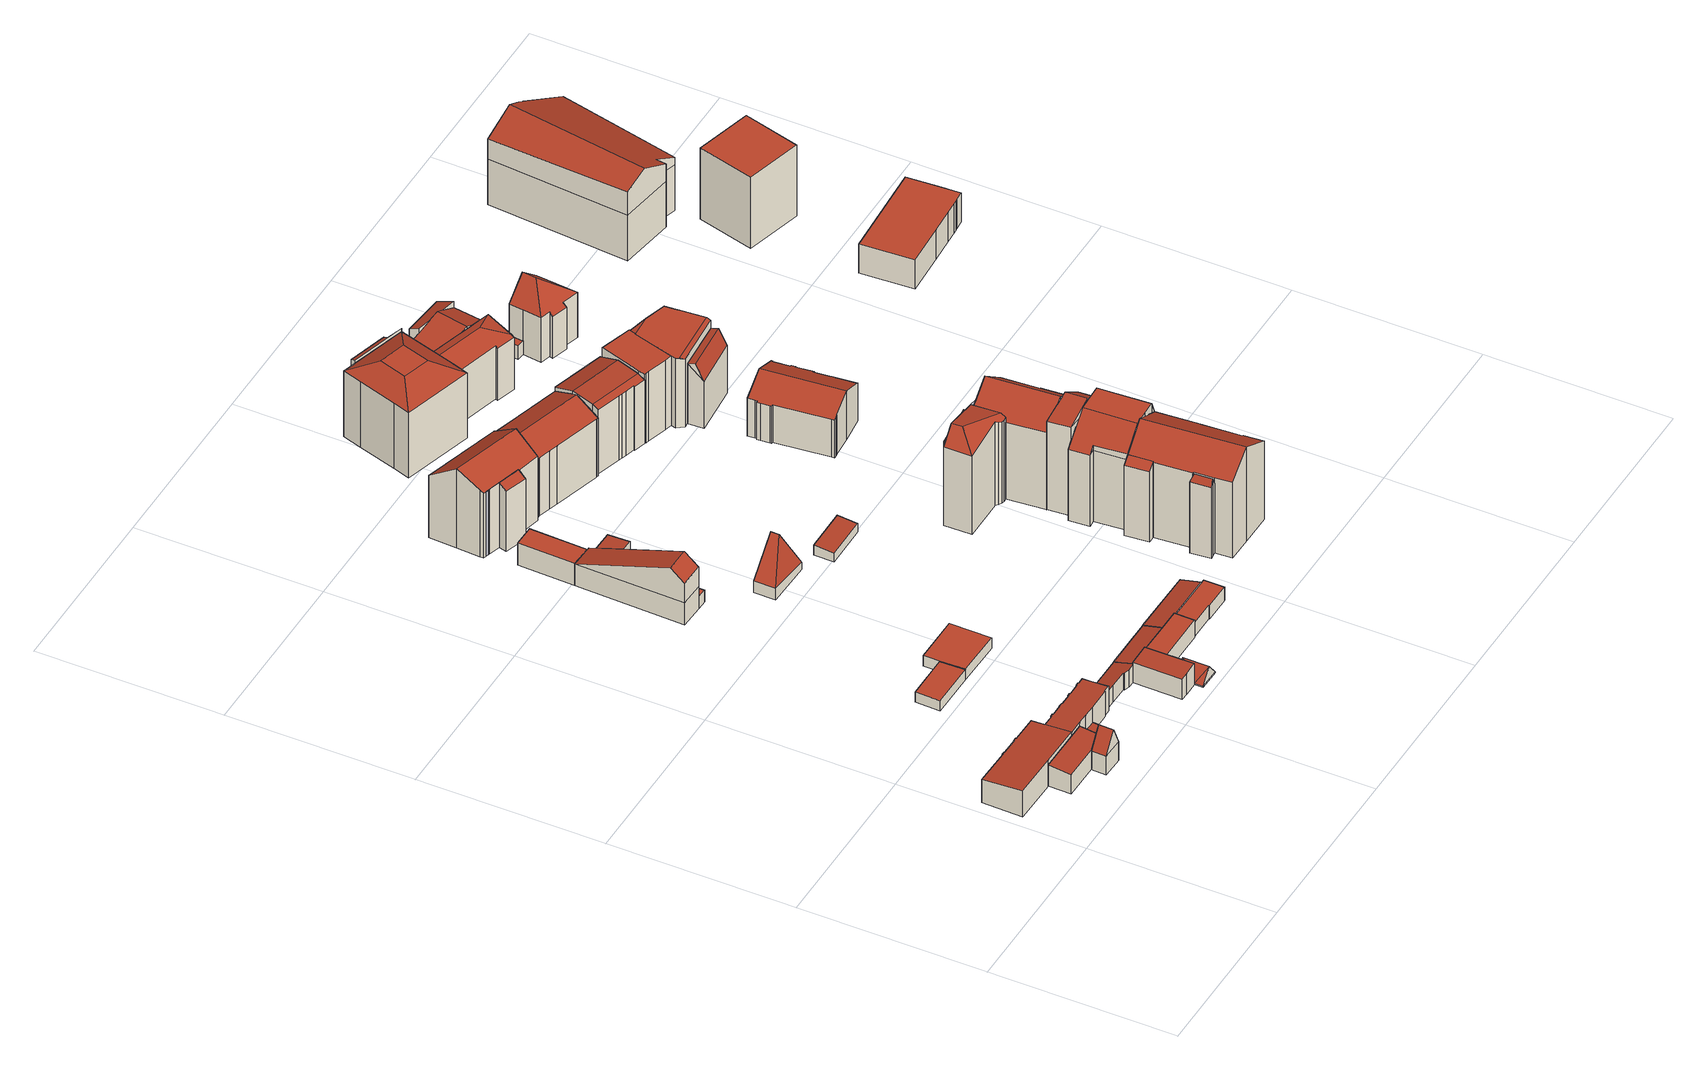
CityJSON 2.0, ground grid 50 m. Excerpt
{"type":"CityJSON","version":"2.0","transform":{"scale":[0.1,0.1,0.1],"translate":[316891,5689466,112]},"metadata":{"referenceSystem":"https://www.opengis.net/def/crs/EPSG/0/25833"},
"CityObjects":{
"building1":{"type":"Building","attributes":{"Gemeindeschluessel":14713000,"Geometrietyp2DReferenz":"3000","function":"31001_9998","roofType":"9999"},"children":["building1-1","building1-2"]},
"building1-1":{"type":"BuildingPart","attributes":{"Dachtyp_tdc":"tdcPolyFlatRoof","Dachneigung":6.56,"QualitaetDacherkennung":70,"Geometrietyp2DReferenz":"3000","roofType":"2100","measuredHeight":6.51},"parents":["building1"],"geometry":[{"type":"MultiSurface","lod":"2","boundaries":[[[0,1,2,3]],[[1,4,5,2]],[[4,6,7,5]],[[6,8,9,10,7]],[[11,0,3,12,13]],[[11,8,6,4,1,0]],[[3,2,5,7,10,12]],[[13,9,8,11]],[[13,12,10,9]]],"semantics":{"surfaces":[{"type":"WallSurface"},{"type":"RoofSurface"},{"type":"GroundSurface"},{"type":"ClosureSurface"}],"values":[0,0,0,0,0,1,2,0,3]}}]},
"building1-2":{"type":"BuildingPart","attributes":{"Dachtyp_tdc":"tdcGableRoof","Dachneigung":55.85,"QualitaetDacherkennung":10,"Geometrietyp2DReferenz":"3000","roofType":"3100","measuredHeight":11.06},"parents":["building1"],"geometry":[{"type":"MultiSurface","lod":"2","boundaries":[[[14,13,12,15]],[[9,16,17,10]],[[16,14,15,17]],[[9,13,18]],[[14,16,19]],[[13,14,19,18]],[[16,9,18,19]],[[15,12,10,17]],[[9,10,12,13]]],"semantics":{"surfaces":[{"type":"WallSurface"},{"type":"RoofSurface"},{"type":"GroundSurface"},{"type":"ClosureSurface"}],"values":[0,0,0,0,0,1,1,2,3]}}]},
"building2":{"type":"Building","attributes":{"Gemeindeschluessel":14713000,"Geometrietyp2DReferenz":"3000","function":"31001_9998","roofType":"9999"},"children":["building2-1","building2-2"]},
"building2-1":{"type":"BuildingPart","attributes":{"Dachtyp_tdc":"tdcPolyFlatRoof","Dachneigung":3.62,"QualitaetDacherkennung":85,"Geometrietyp2DReferenz":"3000","roofType":"2100","measuredHeight":7.63},"parents":["building2"],"geometry":[{"type":"MultiSurface","lod":"2","boundaries":[[[20,21,22,23]],[[21,24,25,22]],[[24,26,27,25]],[[26,28,29,27]],[[28,30,31,29]],[[30,32,33,31]],[[32,34,35,33]],[[34,36,37,35]],[[36,38,39,37]],[[38,40,41,39]],[[40,42,43,41]],[[42,44,45,43]],[[44,46,47,45]],[[46,48,49,47]],[[48,50,51,49]],[[50,52,53,51]],[[52,54,55,53]],[[54,56,57,55]],[[56,58,59,57]],[[58,60,61,59]],[[60,62,63,61]],[[62,64,65,63]],[[64,66,67,65]],[[66,68,69,67]],[[68,70,71,69]],[[70,68,66,64,62,60,58,56,54,52,50,48,46,44,42,40,38,36,34,32,30,28,26,24,21,20]],[[23,22,25,27,29,31,33,35,37,39,41,43,45,47,49,51,53,55,57,59,61,63,65,67,69,71]],[[20,23,71,70]]],"semantics":{"surfaces":[{"type":"WallSurface"},{"type":"RoofSurface"},{"type":"GroundSurface"},{"type":"ClosureSurface"}],"values":[0,0,0,0,0,0,0,0,0,0,0,0,0,0,0,0,0,0,0,0,0,0,0,0,0,1,2,3]}}]},
"building2-2":{"type":"BuildingPart","attributes":{"Dachtyp_tdc":"tdcPolyFlatRoof","Dachneigung":4.04,"QualitaetDacherkennung":61,"Geometrietyp2DReferenz":"3000","roofType":"2100","measuredHeight":7.86},"parents":["building2"],"geometry":[{"type":"MultiSurface","lod":"2","boundaries":[[[72,73,74,71,70]],[[73,75,76,74]],[[75,77,78,76]],[[77,79,80,78]],[[79,81,82,80]],[[81,83,84,82]],[[83,85,86,84]],[[85,87,88,86]],[[87,89,90,88]],[[89,91,92,90]],[[91,93,94,92]],[[93,95,96,94]],[[95,97,20,23,96]],[[95,93,91,89,87,85,83,81,79,77,75,73,72,97]],[[23,71,74,76,78,80,82,84,86,88,90,92,94,96]],[[70,20,97,72]],[[70,71,23,20]]],"semantics":{"surfaces":[{"type":"WallSurface"},{"type":"RoofSurface"},{"type":"GroundSurface"},{"type":"ClosureSurface"}],"values":[0,0,0,0,0,0,0,0,0,0,0,0,0,1,2,0,3]}}]},
"building3":{"type":"Building","attributes":{"Dachtyp_tdc":"tdcPolyFlatRoof","Gemeindeschluessel":14713000,"Dachneigung":4.4,"QualitaetDacherkennung":78,"Geometrietyp2DReferenz":"3000","function":"31001_9998","roofType":"2100","measuredHeight":2.5},"geometry":[{"type":"MultiSurface","lod":"2","boundaries":[[[98,99,100,101]],[[99,102,103,100]],[[102,104,105,103]],[[104,106,107,105]],[[106,98,101,107]],[[106,104,102,99,98]],[[101,100,103,105,107]]],"semantics":{"surfaces":[{"type":"WallSurface"},{"type":"RoofSurface"},{"type":"GroundSurface"}],"values":[0,0,0,0,0,1,2]}}]},
"building4":{"type":"Building","attributes":{"Gemeindeschluessel":14713000,"Geometrietyp2DReferenz":"3000","BezugspunktDach":"2000","function":"31001_9998"},"children":["building4-1","building4-2"]},
"building4-1":{"type":"BuildingPart","attributes":{"Dachtyp_tdc":"tdcPolyFlatRoof","Dachneigung":0,"QualitaetDacherkennung":0,"Geometrietyp2DReferenz":"3000","measuredHeight":3.17},"parents":["building4"],"geometry":[{"type":"MultiSurface","lod":"2","boundaries":[[[108,109,110,111,112]],[[112,111,113,114]],[[111,110,115,116,113]],[[117,115,110,109]],[[109,108,118,119,117]],[[108,112,114,118]],[[114,113,116,119,118]],[[117,119,116,115]]],"semantics":{"surfaces":[{"type":"RoofSurface"},{"type":"WallSurface"},{"type":"GroundSurface"},{"type":"ClosureSurface"}],"values":[0,1,1,1,1,1,2,3]}}]},
"building4-2":{"type":"BuildingPart","attributes":{"Dachtyp_tdc":"tdcPolyFlatRoof","Dachneigung":0,"QualitaetDacherkennung":0,"Geometrietyp2DReferenz":"3000","measuredHeight":3},"parents":["building4"],"geometry":[{"type":"MultiSurface","lod":"2","boundaries":[[[117,120,121,115]],[[115,121,122,116]],[[121,120,123,122]],[[120,117,119,123]],[[116,122,123,119]],[[116,119,117,115]]],"semantics":{"surfaces":[{"type":"RoofSurface"},{"type":"WallSurface"},{"type":"GroundSurface"},{"type":"ClosureSurface"}],"values":[0,1,1,1,2,3]}}]},
"building5":{"type":"Building","attributes":{"Dachtyp_tdc":"tdcPolyFlatRoof","Gemeindeschluessel":14713000,"Dachneigung":17.14,"QualitaetDacherkennung":90,"Geometrietyp2DReferenz":"3000","function":"31001_9998","roofType":"2100","measuredHeight":5.33},"geometry":[{"type":"MultiSurface","lod":"2","boundaries":[[[124,125,126,127]],[[125,128,129,126]],[[128,130,131,129]],[[130,132,133,131]],[[132,134,135,133]],[[134,136,137,135]],[[136,138,139,137]],[[138,140,141,139]],[[140,142,143,141]],[[142,124,127,143]],[[142,140,138,136,134,132,130,128,125,124]],[[127,126,129,131,133,135,137,139,141,143]]],"semantics":{"surfaces":[{"type":"WallSurface"},{"type":"RoofSurface"},{"type":"GroundSurface"}],"values":[0,0,0,0,0,0,0,0,0,0,1,2]}}]},
"building6":{"type":"Building","attributes":{"Dachtyp_tdc":"tdcPolyFlatRoof","Gemeindeschluessel":14713000,"Dachneigung":3.67,"QualitaetDacherkennung":96,"Geometrietyp2DReferenz":"3000","function":"31001_9998","roofType":"2100","measuredHeight":6.61},"geometry":[{"type":"MultiSurface","lod":"2","boundaries":[[[144,145,146,147]],[[145,148,149,146]],[[148,150,151,149]],[[150,152,153,151]],[[152,154,155,153]],[[154,156,157,155]],[[156,158,159,157]],[[158,144,147,159]],[[158,156,154,152,150,148,145,144]],[[147,146,149,151,153,155,157,159]]],"semantics":{"surfaces":[{"type":"WallSurface"},{"type":"RoofSurface"},{"type":"GroundSurface"}],"values":[0,0,0,0,0,0,0,0,1,2]}}]},
"building7":{"type":"Building","attributes":{"Dachtyp_tdc":"tdcFreeFormRoof","Gemeindeschluessel":14713000,"Dachneigung":52.52,"QualitaetDacherkennung":19,"Geometrietyp2DReferenz":"3000","function":"31001_9998","roofType":"5000","measuredHeight":4.32},"geometry":[{"type":"MultiSurface","lod":"2","boundaries":[[[160,161,162,163]],[[161,164,165,162]],[[164,166,167,165]],[[166,168,169,167]],[[168,160,163,169]],[[168,170,160]],[[168,171,170]],[[171,168,166]],[[171,166,164]],[[170,171,164,161]],[[170,161,160]],[[163,162,165,167,169]]],"semantics":{"surfaces":[{"type":"WallSurface"},{"type":"RoofSurface"},{"type":"GroundSurface"}],"values":[0,0,0,0,0,1,1,1,0,1,0,2]}}]},
"building8":{"type":"Building","attributes":{"Dachtyp_tdc":"tdcPolyFlatRoof","Gemeindeschluessel":14713000,"Dachneigung":14.42,"QualitaetDacherkennung":94,"Geometrietyp2DReferenz":"3000","function":"31001_9998","roofType":"2100","measuredHeight":4.84},"geometry":[{"type":"MultiSurface","lod":"2","boundaries":[[[172,173,174,175]],[[173,176,177,174]],[[176,178,179,177]],[[178,180,181,179]],[[180,172,175,181]],[[180,178,176,173,172]],[[175,174,177,179,181]]],"semantics":{"surfaces":[{"type":"WallSurface"},{"type":"RoofSurface"},{"type":"GroundSurface"}],"values":[0,0,0,0,0,1,2]}}]},
"building9":{"type":"Building","attributes":{"Dachtyp_tdc":"tdcPolyFlatRoof","Gemeindeschluessel":14713000,"Dachneigung":0,"QualitaetDacherkennung":72,"Geometrietyp2DReferenz":"3000","function":"31001_9998","roofType":"1000","measuredHeight":5.25},"geometry":[{"type":"MultiSurface","lod":"2","boundaries":[[[182,183,184,185]],[[183,186,187,184]],[[186,188,189,187]],[[188,190,191,189]],[[190,182,185,191]],[[190,188,186,183,182]],[[185,184,187,189,191]]],"semantics":{"surfaces":[{"type":"WallSurface"},{"type":"RoofSurface"},{"type":"GroundSurface"}],"values":[0,0,0,0,0,1,2]}}]},
"building10":{"type":"Building","attributes":{"Gemeindeschluessel":14713000,"Geometrietyp2DReferenz":"3000","function":"31001_9998","roofType":"9999"},"children":["building10-1","building10-2","building10-3","building10-4"]},
"building10-1":{"type":"BuildingPart","attributes":{"Dachtyp_tdc":"tdcGableRoof","Dachneigung":20.07,"QualitaetDacherkennung":10,"Geometrietyp2DReferenz":"3000","roofType":"3100","measuredHeight":15.96},"parents":["building10"],"geometry":[{"type":"MultiSurface","lod":"2","boundaries":[[[192,193,194,195,196]],[[197,198,199,200,201,202]],[[203,204,205,206,207]],[[204,208,209,205]],[[193,192,208,210,211,212,213]],[[214,215,211,210]],[[203,215,214,204]],[[204,214,210,208]],[[198,212,211,215,203]],[[197,213,212,198]],[[193,213,197]],[[196,195,201,200,206,205,209]],[[202,194,193,197]],[[202,201,195,194]],[[207,199,198,203]],[[207,206,200,199]],[[196,209,208,192]]],"semantics":{"surfaces":[{"type":"WallSurface"},{"type":"RoofSurface"},{"type":"GroundSurface"},{"type":"ClosureSurface"}],"values":[0,0,0,0,1,1,0,0,0,0,0,2,0,3,0,3,3]}}]},
"building10-2":{"type":"BuildingPart","attributes":{"Dachtyp_tdc":"tdcPolyFlatRoof","Dachneigung":0,"QualitaetDacherkennung":87,"Geometrietyp2DReferenz":"3000","roofType":"1000","measuredHeight":6.88},"parents":["building10"],"geometry":[{"type":"MultiSurface","lod":"2","boundaries":[[[216,217,218,209,208]],[[217,219,220,218]],[[219,221,192,196,220]],[[221,219,217,216]],[[209,218,220,196]],[[208,192,221,216]],[[208,209,196,192]]],"semantics":{"surfaces":[{"type":"WallSurface"},{"type":"RoofSurface"},{"type":"GroundSurface"},{"type":"ClosureSurface"}],"values":[0,0,0,1,2,0,3]}}]},
"building10-3":{"type":"BuildingPart","attributes":{"Dachtyp_tdc":"tdcPolyFlatRoof","Dachneigung":0,"QualitaetDacherkennung":100,"Geometrietyp2DReferenz":"3000","roofType":"1000","measuredHeight":3.65},"parents":["building10"],"geometry":[{"type":"MultiSurface","lod":"2","boundaries":[[[199,222,223,200]],[[222,224,225,223]],[[224,207,206,225]],[[207,224,222,199]],[[200,223,225,206]],[[200,206,207,199]]],"semantics":{"surfaces":[{"type":"WallSurface"},{"type":"RoofSurface"},{"type":"GroundSurface"},{"type":"ClosureSurface"}],"values":[0,0,0,1,2,3]}}]},
"building10-4":{"type":"BuildingPart","attributes":{"Dachtyp_tdc":"tdcPolyFlatRoof","Dachneigung":2.79,"QualitaetDacherkennung":93,"Geometrietyp2DReferenz":"3000","roofType":"2100","measuredHeight":4.14},"parents":["building10"],"geometry":[{"type":"MultiSurface","lod":"2","boundaries":[[[226,227,228,229]],[[227,202,201,228]],[[194,226,229,195]],[[194,202,227,226]],[[229,228,201,195]],[[194,195,201,202]]],"semantics":{"surfaces":[{"type":"WallSurface"},{"type":"RoofSurface"},{"type":"GroundSurface"},{"type":"ClosureSurface"}],"values":[0,0,0,1,2,3]}}]},
"building11":{"type":"Building","attributes":{"Dachtyp_tdc":"tdcHipAndGableRoof","Gemeindeschluessel":14713000,"Dachneigung":67.67,"QualitaetDacherkennung":11,"Geometrietyp2DReferenz":"3000","function":"31001_9998","roofType":"5000","measuredHeight":12.12},"geometry":[{"type":"MultiSurface","lod":"2","boundaries":[[[230,231,232,233]],[[231,234,235,232]],[[234,236,237,235]],[[236,230,233,237]],[[234,231,238]],[[230,236,239]],[[231,230,239,238]],[[236,234,238,239]],[[233,232,235,237]]],"semantics":{"surfaces":[{"type":"WallSurface"},{"type":"RoofSurface"},{"type":"GroundSurface"}],"values":[0,0,0,0,1,0,1,1,2]}}]},
"building12":{"type":"Building","attributes":{"Dachtyp_tdc":"tdcPolyFlatRoof","Gemeindeschluessel":14713000,"Dachneigung":14.4,"QualitaetDacherkennung":91,"Geometrietyp2DReferenz":"3000","function":"31001_9998","roofType":"2100","measuredHeight":4.54},"geometry":[{"type":"MultiSurface","lod":"2","boundaries":[[[240,241,242,243]],[[241,244,245,242]],[[244,246,247,245]],[[246,248,249,247]],[[248,240,243,249]],[[248,246,244,241,240]],[[243,242,245,247,249]]],"semantics":{"surfaces":[{"type":"WallSurface"},{"type":"RoofSurface"},{"type":"GroundSurface"}],"values":[0,0,0,0,0,1,2]}}]},
"building13":{"type":"Building","attributes":{"Dachtyp_tdc":"tdcPolyFlatRoof","Gemeindeschluessel":14713000,"Dachneigung":0,"QualitaetDacherkennung":95,"Geometrietyp2DReferenz":"3000","function":"31001_9998","roofType":"1000","measuredHeight":4.15},"geometry":[{"type":"MultiSurface","lod":"2","boundaries":[[[250,251,252,253]],[[251,254,255,252]],[[254,256,257,255]],[[256,258,259,257]],[[258,260,261,259]],[[260,262,263,261]],[[262,264,265,263]],[[264,250,253,265]],[[264,262,260,258,256,254,251,250]],[[253,252,255,257,259,261,263,265]]],"semantics":{"surfaces":[{"type":"WallSurface"},{"type":"RoofSurface"},{"type":"GroundSurface"}],"values":[0,0,0,0,0,0,0,0,1,2]}}]},
"building14":{"type":"Building","attributes":{"Gemeindeschluessel":14713000,"Geometrietyp2DReferenz":"3000","function":"31001_9998","roofType":"9999"},"children":["building14-1","building14-2"]},
"building14-1":{"type":"BuildingPart","attributes":{"Dachtyp_tdc":"tdcGableRoof","Dachneigung":35.39,"QualitaetDacherkennung":64,"Geometrietyp2DReferenz":"3000","roofType":"3100","measuredHeight":24.14},"parents":["building14"],"geometry":[{"type":"MultiSurface","lod":"2","boundaries":[[[266,267,268,269]],[[267,270,271,268]],[[270,272,273,271]],[[272,274,275,273]],[[274,276,277,275]],[[276,278,279,277]],[[278,280,281,279]],[[280,282,283,281]],[[282,284,285,283]],[[280,278,276,274,272]],[[272,270,267,266,286,284,282,280]],[[287,269,268,271,273,275,277,279,281,283,285]],[[266,269,287,286]],[[287,285,284,286]]],"semantics":{"surfaces":[{"type":"WallSurface"},{"type":"RoofSurface"},{"type":"GroundSurface"},{"type":"ClosureSurface"}],"values":[0,0,0,0,0,0,0,0,0,1,1,2,3,3]}}]},
"building14-2":{"type":"BuildingPart","attributes":{"Dachtyp_tdc":"tdcPolyFlatRoof","Dachneigung":30.25,"QualitaetDacherkennung":30,"Geometrietyp2DReferenz":"3000","roofType":"2100","measuredHeight":19.69},"parents":["building14"],"geometry":[{"type":"MultiSurface","lod":"2","boundaries":[[[288,289,290,285,284]],[[289,291,292,290]],[[291,293,294,292]],[[293,295,296,297,294]],[[298,266,269,266]],[[299,298,295,293,291,289,288]],[[285,290,292,294,297,269,297,287]],[[266,296,295,298]],[[269,297,296,266]],[[286,296,266,298,299]],[[287,297,296,286]],[[288,284,286,299]],[[284,285,287,286]]],"semantics":{"surfaces":[{"type":"WallSurface"},{"type":"RoofSurface"},{"type":"GroundSurface"},{"type":"ClosureSurface"}],"values":[0,0,0,0,0,1,2,0,3,0,3,0,3]}}]},
"building15":{"type":"Building","attributes":{"Dachtyp_tdc":"tdcPolyFlatRoof","Gemeindeschluessel":14713000,"Dachneigung":5,"QualitaetDacherkennung":63,"Geometrietyp2DReferenz":"3000","function":"31001_9998","roofType":"2100","measuredHeight":3},"geometry":[{"type":"MultiSurface","lod":"2","boundaries":[[[300,301,302,303]],[[301,304,305,302]],[[304,306,307,305]],[[306,300,303,307]],[[306,304,301,300]],[[303,302,305,307]]],"semantics":{"surfaces":[{"type":"WallSurface"},{"type":"RoofSurface"},{"type":"GroundSurface"}],"values":[0,0,0,0,1,2]}}]},
"building16":{"type":"Building","attributes":{"Dachtyp_tdc":"tdcGableRoof","Gemeindeschluessel":14713000,"Dachneigung":24.13,"QualitaetDacherkennung":73,"Geometrietyp2DReferenz":"3000","function":"31001_9998","roofType":"3100","measuredHeight":20.71},"geometry":[{"type":"MultiSurface","lod":"2","boundaries":[[[308,309,310,311]],[[309,312,313,310]],[[312,314,315,313]],[[314,316,317,315]],[[316,318,319,317]],[[318,320,321,319]],[[320,322,323,321]],[[322,324,325,323]],[[324,326,327,325]],[[326,328,329,327]],[[328,330,331,329]],[[330,332,333,331]],[[332,334,335,333]],[[334,336,337,335]],[[336,338,339,337]],[[338,340,341,339]],[[340,342,343,341]],[[342,344,345,343]],[[344,308,311,345]],[[340,338,336,334,332,330,328,326,324,322]],[[322,320,318,316,314,312,309,308,344,342,340]],[[311,310,313,315,317,319,321,323,325,327,329,331,333,335,337,339,341,343,345]]],"semantics":{"surfaces":[{"type":"WallSurface"},{"type":"RoofSurface"},{"type":"GroundSurface"}],"values":[0,0,0,0,0,0,0,0,0,0,0,0,0,0,0,0,0,0,0,1,1,2]}}]},
"building17":{"type":"Building","attributes":{"Gemeindeschluessel":14713000,"Geometrietyp2DReferenz":"3000","function":"31001_9998","roofType":"9999"},"children":["building17-1","building17-2","building17-3"]},
"building17-1":{"type":"BuildingPart","attributes":{"Dachtyp_tdc":"tdcPolyFlatRoof","Dachneigung":38.34,"QualitaetDacherkennung":35,"Geometrietyp2DReferenz":"3000","roofType":"2100","measuredHeight":23.04},"parents":["building17"],"geometry":[{"type":"MultiSurface","lod":"2","boundaries":[[[346,347,348,349,350]],[[347,351,352,348]],[[351,353,354,355,352]],[[351,347,346,356,353]],[[355,357,349,348,352]],[[354,353,356]],[[356,357,355,354]],[[346,350,356]],[[350,349,357,356]]],"semantics":{"surfaces":[{"type":"WallSurface"},{"type":"RoofSurface"},{"type":"GroundSurface"},{"type":"ClosureSurface"}],"values":[0,0,0,1,2,0,3,0,3]}}]},
"building17-2":{"type":"BuildingPart","attributes":{"Dachtyp_tdc":"tdcGableRoof","Dachneigung":28.01,"QualitaetDacherkennung":53,"Geometrietyp2DReferenz":"3000","roofType":"3100","measuredHeight":28.6},"parents":["building17"],"geometry":[{"type":"MultiSurface","lod":"2","boundaries":[[[358,359,360,361]],[[359,362,363,360]],[[362,364,365,363]],[[364,366,367,365]],[[366,368,369,367]],[[368,370,371,369]],[[370,372,371]],[[373,350,349,374,375]],[[354,376,377,355]],[[376,378,379,377]],[[378,380,381,379]],[[380,358,361,381]],[[376,354,356,350,373,382,370,368,366]],[[366,364,362,359,358,380,378,376]],[[361,360,363,365,367,369,371,383,374,349,357,355,377,379,381]],[[382,384,372,370]],[[384,383,371,372]],[[373,375,384,382]],[[375,374,383,384]],[[357,349,350,356]],[[354,355,357,356]]],"semantics":{"surfaces":[{"type":"WallSurface"},{"type":"RoofSurface"},{"type":"GroundSurface"},{"type":"ClosureSurface"}],"values":[0,0,0,0,0,0,0,0,0,0,0,0,1,1,2,0,3,0,3,3,3]}}]},
"building17-3":{"type":"BuildingPart","attributes":{"Dachtyp_tdc":"tdcFreeFormRoof","Dachneigung":63.98,"QualitaetDacherkennung":19,"Geometrietyp2DReferenz":"3000","roofType":"5000","measuredHeight":23.57},"parents":["building17"],"geometry":[{"type":"MultiSurface","lod":"2","boundaries":[[[385,386,387,388]],[[386,389,390,387]],[[389,375,374,390]],[[372,385,388,371]],[[375,389,391]],[[389,386,385,391]],[[385,372,384,375,391]],[[388,387,390,374,383,371]],[[384,383,374,375]],[[372,371,383,384]]],"semantics":{"surfaces":[{"type":"WallSurface"},{"type":"RoofSurface"},{"type":"GroundSurface"},{"type":"ClosureSurface"}],"values":[0,0,0,0,1,1,1,2,3,3]}}]},
"building18":{"type":"Building","attributes":{"Gemeindeschluessel":14713000,"Geometrietyp2DReferenz":"3000","function":"31001_9998","roofType":"9999"},"children":["building18-1","building18-2"]},
"building18-1":{"type":"BuildingPart","attributes":{"Dachtyp_tdc":"tdcGableRoof","Dachneigung":39.06,"QualitaetDacherkennung":44,"Geometrietyp2DReferenz":"3000","roofType":"3100","measuredHeight":29.24},"parents":["building18"],"geometry":[{"type":"MultiSurface","lod":"2","boundaries":[[[392,393,394,395]],[[396,397,398,399]],[[397,400,401,398]],[[400,402,403,401]],[[402,404,405,403]],[[404,406,407,405]],[[406,408,409,407]],[[408,410,411,409]],[[410,412,413,411]],[[412,414,415,413]],[[414,416,417,415]],[[416,392,395,417]],[[412,410,408,406,404,402,400,397]],[[397,396,418,419,393,392,416,414,412]],[[395,394,420,421,399,398,401,403,405,407,409,411,413,415,417]],[[418,421,420,419]],[[419,420,394,393]],[[399,421,418,396]]],"semantics":{"surfaces":[{"type":"WallSurface"},{"type":"RoofSurface"},{"type":"GroundSurface"},{"type":"ClosureSurface"}],"values":[0,0,0,0,0,0,0,0,0,0,0,0,1,1,2,3,3,3]}}]},
"building18-2":{"type":"BuildingPart","attributes":{"Dachtyp_tdc":"tdcHipAndGableRoof","Dachneigung":11.93,"QualitaetDacherkennung":14,"Geometrietyp2DReferenz":"3000","roofType":"5000","measuredHeight":28.14},"parents":["building18"],"geometry":[{"type":"MultiSurface","lod":"2","boundaries":[[[422,423,424,394,393]],[[423,425,426,424]],[[425,427,428,426]],[[427,429,430,428]],[[429,431,432,430]],[[431,433,434,432]],[[433,435,436,434]],[[431,429,427,425,423,422,437,438]],[[437,439,396,439,435,438]],[[435,433,431,438]],[[399,421,420,394,424,426,428,430,432,434,436,421]],[[421,399,396,418]],[[418,396,439]],[[437,419,418,439]],[[419,420,421,418]],[[422,393,419,437]],[[393,394,420,419]],[[439,418,421,436,435]]],"semantics":{"surfaces":[{"type":"WallSurface"},{"type":"RoofSurface"},{"type":"GroundSurface"},{"type":"ClosureSurface"}],"values":[0,0,0,0,0,0,0,1,1,1,2,3,3,0,3,0,3,0]}}]},
"building19":{"type":"Building","attributes":{"name":"Volkshaus","Dachtyp_tdc":"tdcFreeFormRoof","Gemeindeschluessel":14713000,"Dachneigung":38.19,"QualitaetDacherkennung":44,"Geometrietyp2DReferenz":"3000","function":"31001_9998","roofType":"5000","measuredHeight":28.1},"geometry":[{"type":"MultiSurface","lod":"2","boundaries":[[[440,441,442,443]],[[441,444,445,442]],[[444,446,447,445]],[[446,448,449,447]],[[448,450,451,449]],[[450,452,453,451]],[[452,454,455,453]],[[454,456,457,455]],[[456,458,459,457]],[[458,460,461,459]],[[460,462,463,461]],[[462,464,465,463]],[[464,440,443,465]],[[466,467,468,469,456,470,471]],[[472,473,474,475,476,477]],[[478,477,476,468,467]],[[448,478,467,466,450]],[[446,477,478,448]],[[444,472,477,446]],[[460,468,476,462]],[[462,476,475,464]],[[464,475,474,440]],[[440,474,473,441]],[[441,473,472,444]],[[452,471,470,454]],[[450,466,471,452]],[[454,470,456]],[[458,469,468,460]],[[456,469,458]],[[443,442,445,447,449,451,453,455,457,459,461,463,465]]],"semantics":{"surfaces":[{"type":"WallSurface"},{"type":"RoofSurface"},{"type":"GroundSurface"}],"values":[0,0,0,0,0,0,0,0,0,0,0,0,0,1,1,1,0,0,0,0,0,0,0,0,0,0,0,0,0,2]}}]},
"building20":{"type":"Building","attributes":{"Dachtyp_tdc":"tdcCutGableRoof","Gemeindeschluessel":14713000,"Dachneigung":2.47,"QualitaetDacherkennung":60,"Geometrietyp2DReferenz":"3000","function":"31001_9998","roofType":"9999","measuredHeight":20.55},"geometry":[{"type":"MultiSurface","lod":"2","boundaries":[[[479,480,481,482]],[[480,483,484,481]],[[483,485,486,484]],[[485,487,488,486]],[[487,489,490,488]],[[489,491,492,490]],[[491,493,494,492]],[[493,495,496,494]],[[495,497,498,496]],[[497,499,500,498]],[[499,501,502,500]],[[501,503,504,502]],[[503,505,506,504]],[[505,507,508,506]],[[507,509,510,508]],[[509,479,482,510]],[[487,485,483,480,479,509]],[[507,505,503,501,499,497,495,493,491,489]],[[509,507,489,487]],[[482,481,484,486,488,490,492,494,496,498,500,502,504,506,508,510]]],"semantics":{"surfaces":[{"type":"WallSurface"},{"type":"RoofSurface"},{"type":"GroundSurface"}],"values":[0,0,0,0,0,0,0,0,0,0,0,0,0,0,0,0,1,1,1,2]}}]},
"building21":{"type":"Building","attributes":{"Dachtyp_tdc":"tdcFreeFormRoof","Gemeindeschluessel":14713000,"Dachneigung":11.89,"QualitaetDacherkennung":36,"Geometrietyp2DReferenz":"3000","function":"31001_9998","roofType":"5000","measuredHeight":28.79},"geometry":[{"type":"MultiSurface","lod":"2","boundaries":[[[511,512,459,465]],[[512,513,514,459]],[[513,515,516,514]],[[515,517,518,516]],[[517,519,520,518]],[[519,511,465,520]],[[512,521,522,513]],[[521,511,519,517,515,522]],[[512,511,521]],[[515,513,522]],[[465,459,514,516,518,520]]],"semantics":{"surfaces":[{"type":"WallSurface"},{"type":"RoofSurface"},{"type":"GroundSurface"}],"values":[0,0,0,0,0,0,1,1,0,0,2]}}]},
"building22":{"type":"Building","attributes":{"name":"Petrioberschule","Gemeindeschluessel":14713000,"Geometrietyp2DReferenz":"3000","function":"31001_3021","roofType":"9999"},"children":["building22-1","building22-2","building22-3","building22-4","building22-5"]},
"building22-1":{"type":"BuildingPart","attributes":{"Dachtyp_tdc":"tdcCutTentRoof","Dachneigung":25.01,"QualitaetDacherkennung":76,"Geometrietyp2DReferenz":"3000","roofType":"9999","measuredHeight":23.22},"parents":["building22"],"geometry":[{"type":"MultiSurface","lod":"2","boundaries":[[[523,524,525,526,527]],[[524,528,529,525]],[[528,530,531,529]],[[530,532,533,531]],[[532,534,535,533]],[[534,536,537,535]],[[524,523,538,539,540]],[[528,524,540,541]],[[534,532,530,528,541,542]],[[538,536,534,542,539]],[[542,541,540,539]],[[543,544,545,526,525,529,531,533,535,537]],[[523,527,546,547,548,549,538]],[[548,544,543,549]],[[527,526,545,546]],[[546,545,544,548,547]],[[538,549,543,537,536]]],"semantics":{"surfaces":[{"type":"WallSurface"},{"type":"RoofSurface"},{"type":"GroundSurface"},{"type":"ClosureSurface"}],"values":[0,0,0,0,0,0,1,1,1,1,1,2,0,3,3,3,3]}}]},
"building22-2":{"type":"BuildingPart","attributes":{"Dachtyp_tdc":"tdcPolyFlatRoof","Dachneigung":23.65,"QualitaetDacherkennung":43,"Geometrietyp2DReferenz":"3000","roofType":"2100","measuredHeight":18.27},"parents":["building22"],"geometry":[{"type":"MultiSurface","lod":"2","boundaries":[[[550,551,552,553,554]],[[555,556,557,558,559]],[[556,550,554,557]],[[556,555,560,561,562,551,550]],[[554,553,563,558,557]],[[555,559,560]],[[562,552,551]],[[559,558,563,561,560]],[[561,563,553,552,562]]],"semantics":{"surfaces":[{"type":"WallSurface"},{"type":"RoofSurface"},{"type":"GroundSurface"},{"type":"ClosureSurface"}],"values":[0,0,0,1,2,0,0,3,3]}}]},
"building22-3":{"type":"BuildingPart","attributes":{"Dachtyp_tdc":"tdcGableRoof","Dachneigung":23.63,"QualitaetDacherkennung":50,"Geometrietyp2DReferenz":"3000","roofType":"3100","measuredHeight":18.8},"parents":["building22"],"geometry":[{"type":"MultiSurface","lod":"2","boundaries":[[[552,564,565,553]],[[566,559,558,567]],[[568,569,564,552,562,570]],[[570,560,559,566,549,548,571,568]],[[558,563,553,565,572,544,543,567]],[[561,560,570]],[[563,558,559,560,561]],[[562,561,570]],[[552,553,563,561,562]],[[573,569,568]],[[572,565,564,569,573]],[[571,573,568]],[[572,573,571,548,544]],[[543,544,548,549]],[[567,543,549,566]]],"semantics":{"surfaces":[{"type":"WallSurface"},{"type":"RoofSurface"},{"type":"GroundSurface"},{"type":"ClosureSurface"}],"values":[0,0,1,1,2,0,3,0,3,0,3,0,3,3,3]}}]},
"building22-4":{"type":"BuildingPart","attributes":{"Dachtyp_tdc":"tdcHipAndGableRoof","Dachneigung":26.05,"QualitaetDacherkennung":59,"Geometrietyp2DReferenz":"3000","roofType":"5000","measuredHeight":18.73},"parents":["building22"],"geometry":[{"type":"MultiSurface","lod":"2","boundaries":[[[574,527,526,575]],[[576,577,578,565,564]],[[577,579,580,578]],[[579,581,582,580]],[[581,583,584,582]],[[583,574,575,584]],[[579,577,585]],[[577,576,569,573,571,547,546,585]],[[546,527,574,583,581,579,585]],[[575,526,545,544,572,565,578,580,582,584]],[[545,526,527,546]],[[547,548,544,545,546]],[[571,548,547]],[[564,569,576]],[[565,572,573,569,564]],[[572,544,548,571,573]]],"semantics":{"surfaces":[{"type":"WallSurface"},{"type":"RoofSurface"},{"type":"GroundSurface"},{"type":"ClosureSurface"}],"values":[0,0,0,0,0,0,1,1,1,2,3,3,0,0,3,3]}}]},
"building22-5":{"type":"BuildingPart","attributes":{"Dachtyp_tdc":"tdcPolyFlatRoof","Dachneigung":24.02,"QualitaetDacherkennung":32,"Geometrietyp2DReferenz":"3000","roofType":"2100","measuredHeight":20.89},"parents":["building22"],"geometry":[{"type":"MultiSurface","lod":"2","boundaries":[[[586,587,588,537]],[[587,589,590,588]],[[589,591,592,590]],[[591,593,566,567,592]],[[586,537,536]],[[594,593,591,589,587,586]],[[588,590,592,567,543,537]],[[549,566,593,594,538]],[[567,566,549,543]],[[536,538,594,586]],[[536,537,543,549,538]]],"semantics":{"surfaces":[{"type":"WallSurface"},{"type":"RoofSurface"},{"type":"GroundSurface"},{"type":"ClosureSurface"}],"values":[0,0,0,0,0,1,2,0,3,0,3]}}]},
"building23":{"type":"Building","attributes":{"Dachtyp_tdc":"tdcPolyFlatRoof","Gemeindeschluessel":14713000,"Dachneigung":0,"QualitaetDacherkennung":46,"Geometrietyp2DReferenz":"3000","function":"31001_9998","roofType":"1000","measuredHeight":10.29},"geometry":[{"type":"MultiSurface","lod":"2","boundaries":[[[595,596,597,598]],[[596,599,600,597]],[[599,601,602,600]],[[601,603,604,602]],[[603,595,598,604]],[[603,601,599,596,595]],[[597,600,602,604,598]]],"semantics":{"surfaces":[{"type":"WallSurface"},{"type":"RoofSurface"},{"type":"GroundSurface"}],"values":[0,0,0,0,0,1,2]}}]},
"building24":{"type":"Building","attributes":{"Dachtyp_tdc":"tdcGableRoof","Gemeindeschluessel":14713000,"Dachneigung":24.73,"QualitaetDacherkennung":56,"Geometrietyp2DReferenz":"3000","function":"31001_9998","roofType":"3100","measuredHeight":14.84},"geometry":[{"type":"MultiSurface","lod":"2","boundaries":[[[605,606,607,608]],[[606,609,610,607]],[[609,611,612,610]],[[611,613,614,612]],[[613,615,616,614]],[[615,617,618,616]],[[617,619,620,618]],[[619,621,622,620]],[[621,623,624,622]],[[623,625,626,624]],[[625,627,628,626]],[[627,629,630,628]],[[629,631,632,630]],[[631,633,634,632]],[[633,635,636,634]],[[635,637,638,636]],[[637,639,640,638]],[[639,641,642,640]],[[641,643,644,642]],[[643,645,646,644]],[[645,647,648,646]],[[647,649,650,648]],[[649,651,652,650]],[[651,653,654,652]],[[653,655,656,654]],[[655,657,658,656]],[[657,659,660,658]],[[659,661,662,660]],[[661,663,664,662]],[[663,605,608,664]],[[659,657,655,653,651,649,647,645,643,641,639,637,635,633]],[[633,631,629,627,625,623,621,619,617,615,613,611,609,606,605,663,661,659]],[[608,607,610,612,614,616,618,620,622,624,626,628,630,632,634,636,638,640,642,644,646,648,650,652,654,656,658,660,662,664]]],"semantics":{"surfaces":[{"type":"WallSurface"},{"type":"RoofSurface"},{"type":"GroundSurface"}],"values":[0,0,0,0,0,0,0,0,0,0,0,0,0,0,0,0,0,0,0,0,0,0,0,0,0,0,0,0,0,0,1,1,2]}}]},
"building25":{"type":"Building","attributes":{"Gemeindeschluessel":14713000,"Geometrietyp2DReferenz":"3000","function":"31001_9998","roofType":"9999"},"children":["building25-1","building25-2","building25-3"]},
"building25-1":{"type":"BuildingPart","attributes":{"Dachtyp_tdc":"tdcFreeFormRoof","Dachneigung":0.093,"QualitaetDacherkennung":54,"Geometrietyp2DReferenz":"3000","roofType":"5000","measuredHeight":21.26},"parents":["building25"],"geometry":[{"type":"MultiSurface","lod":"2","boundaries":[[[665,666,667,668,669]],[[670,671,672,673]],[[674,665,669,675]],[[670,666,676,677]],[[678,674,679]],[[676,665,678,679,680,671,677]],[[666,665,676]],[[665,674,678]],[[671,670,677]],[[669,668,681,673,672,682,675]],[[673,681,683,667,666,670]],[[681,668,667,683]],[[680,682,672,671]],[[674,675,682,680]],[[674,680,679]]],"semantics":{"surfaces":[{"type":"WallSurface"},{"type":"RoofSurface"},{"type":"GroundSurface"},{"type":"ClosureSurface"}],"values":[0,0,0,1,1,1,0,0,0,2,0,3,0,3,3]}}]},
"building25-2":{"type":"BuildingPart","attributes":{"Dachtyp_tdc":"tdcGableRoof","Dachneigung":65.23,"QualitaetDacherkennung":26,"Geometrietyp2DReferenz":"3000","roofType":"3100","measuredHeight":18.98},"parents":["building25"],"geometry":[{"type":"MultiSurface","lod":"2","boundaries":[[[684,685,686,687]],[[685,683,681,686]],[[667,684,687,668]],[[683,685,688]],[[684,667,689]],[[685,684,689,688]],[[667,683,688,689]],[[687,686,681,668]],[[668,681,683,667]]],"semantics":{"surfaces":[{"type":"WallSurface"},{"type":"RoofSurface"},{"type":"GroundSurface"},{"type":"ClosureSurface"}],"values":[0,0,0,0,0,1,1,2,3]}}]},
"building25-3":{"type":"BuildingPart","attributes":{"Dachtyp_tdc":"tdcPolyFlatRoof","Dachneigung":0,"QualitaetDacherkennung":53,"Geometrietyp2DReferenz":"3000","roofType":"1000","measuredHeight":21.26},"parents":["building25"],"geometry":[{"type":"MultiSurface","lod":"2","boundaries":[[[690,691,682,680]],[[690,692,693,691]],[[692,694,695,693]],[[694,696,494,695]],[[696,697,492,494]],[[697,698,486,492]],[[698,699,674,675,486]],[[698,697,696,694,692,690,680,699]],[[675,682,691,693,695,494,492,486]],[[679,674,699,680]],[[682,675,674,680]],[[674,679,680]]],"semantics":{"surfaces":[{"type":"WallSurface"},{"type":"RoofSurface"},{"type":"GroundSurface"},{"type":"ClosureSurface"}],"values":[0,0,0,0,0,0,0,1,2,0,3,3]}}]},
"building26":{"type":"Building","attributes":{"Gemeindeschluessel":14713000,"Geometrietyp2DReferenz":"3000","function":"31001_9998","roofType":"9999"},"children":["building26-1","building26-2"]},
"building26-1":{"type":"BuildingPart","attributes":{"Dachtyp_tdc":"tdcHipAndGableRoof","Dachneigung":41.79,"QualitaetDacherkennung":51,"Geometrietyp2DReferenz":"3000","roofType":"5000","measuredHeight":19.14},"parents":["building26"],"geometry":[{"type":"MultiSurface","lod":"2","boundaries":[[[700,701,702,703]],[[701,704,705,702]],[[704,706,707,705]],[[706,708,709,707]],[[708,710,711,709]],[[710,712,713,711]],[[712,714,715,713]],[[714,716,717,718,715]],[[719,700,703,720,721]],[[714,712,710,708,706,704,722]],[[704,701,700,722]],[[700,719,716,714,722]],[[703,702,705,707,709,711,713,715,718,720]],[[721,717,716,719]],[[721,720,718,717]]],"semantics":{"surfaces":[{"type":"WallSurface"},{"type":"RoofSurface"},{"type":"GroundSurface"},{"type":"ClosureSurface"}],"values":[0,0,0,0,0,0,0,0,0,1,1,1,2,0,3]}}]},
"building26-2":{"type":"BuildingPart","attributes":{"Dachtyp_tdc":"tdcPolyFlatRoof","Dachneigung":0,"QualitaetDacherkennung":44,"Geometrietyp2DReferenz":"3000","roofType":"1000","measuredHeight":4.07},"parents":["building26"],"geometry":[{"type":"MultiSurface","lod":"2","boundaries":[[[717,723,724,718]],[[723,725,726,724]],[[725,721,720,726]],[[721,725,723,717]],[[718,724,726,720]],[[718,720,721,717]]],"semantics":{"surfaces":[{"type":"WallSurface"},{"type":"RoofSurface"},{"type":"GroundSurface"},{"type":"ClosureSurface"}],"values":[0,0,0,1,2,3]}}]},
"building27":{"type":"Building","attributes":{"Dachtyp_tdc":"tdcPolyFlatRoof","Gemeindeschluessel":14713000,"Dachneigung":0,"QualitaetDacherkennung":83,"Geometrietyp2DReferenz":"3000","function":"31001_9998","roofType":"1000","measuredHeight":8.92},"geometry":[{"type":"MultiSurface","lod":"2","boundaries":[[[727,728,729,730]],[[728,731,732,729]],[[731,733,734,732]],[[733,735,736,734]],[[735,737,738,736]],[[737,739,740,738]],[[739,741,742,740]],[[741,743,744,742]],[[743,745,746,744]],[[745,747,748,746]],[[747,727,730,748]],[[747,745,743,741,739,737,735,733,731,728,727]],[[730,729,732,734,736,738,740,742,744,746,748]]],"semantics":{"surfaces":[{"type":"WallSurface"},{"type":"RoofSurface"},{"type":"GroundSurface"}],"values":[0,0,0,0,0,0,0,0,0,0,0,1,2]}}]},
"building28":{"type":"Building","attributes":{"Dachtyp_tdc":"tdcFreeFormRoof","Gemeindeschluessel":14713000,"Dachneigung":27.06,"QualitaetDacherkennung":18,"Geometrietyp2DReferenz":"3000","function":"31001_9998","roofType":"5000","measuredHeight":23.59},"geometry":[{"type":"MultiSurface","lod":"2","boundaries":[[[749,750,751,752]],[[750,753,754,751]],[[753,755,756,754]],[[755,757,758,756]],[[757,759,760,758]],[[759,761,762,760]],[[761,763,764,762]],[[763,765,766,764]],[[765,767,768,766]],[[767,749,752,768]],[[769,770,771,772]],[[759,773,774,775,776,772,771,777,778,779]],[[759,779,761]],[[761,779,778,763]],[[763,778,777,765]],[[765,777,771,770,767]],[[749,769,772,776,750]],[[750,776,775,753]],[[753,775,774,755]],[[755,774,773,757]],[[757,773,759]],[[767,770,769,749]],[[752,751,754,756,758,760,762,764,766,768]]],"semantics":{"surfaces":[{"type":"WallSurface"},{"type":"RoofSurface"},{"type":"GroundSurface"}],"values":[0,0,0,0,0,0,0,0,0,0,1,1,0,0,0,0,0,0,0,0,0,0,2]}}]},
"building29":{"type":"Building","attributes":{"Dachtyp_tdc":"tdcPolyFlatRoof","Gemeindeschluessel":14713000,"Dachneigung":0,"QualitaetDacherkennung":47,"Geometrietyp2DReferenz":"3000","function":"31001_9998","roofType":"1000","measuredHeight":21.75},"geometry":[{"type":"MultiSurface","lod":"2","boundaries":[[[780,781,782,783]],[[781,784,785,782]],[[784,786,787,785]],[[786,780,783,787]],[[786,784,781,780]],[[783,782,785,787]]],"semantics":{"surfaces":[{"type":"WallSurface"},{"type":"RoofSurface"},{"type":"GroundSurface"}],"values":[0,0,0,0,1,2]}}]}
},
"vertices":[
[133,108,86],[133,169,93],[133,169,28],[133,108,28],[291,168,93],[291,168,28],[291,129,88],[291,129,28],[291,107,86],[291,107,85],[291,107,28],[232,107,86],[232,107,28],[232,107,85],
[231,67,85],[231,67,28],[290,66,85],[290,66,28],[268,107,138],[267,67,138],
[251,239,99],[285,239,99],[285,239,27],[251,239,27],[285,241,99],[285,241,27],[293,241,99],[293,241,27],[293,239,99],[293,239,27],[326,239,99],[326,239,27],[326,240,99],[326,240,27],[337,240,99],[337,240,27],[337,238,99],[337,238,27],[369,238,99],[369,238,27],[369,240,99],[369,240,27],[377,240,99],[377,240,27],[377,238,99],[377,238,27],[411,238,99],[411,238,27],[411,240,99],[411,240,27],[420,240,99],[420,240,27],[420,238,99],[420,238,27],[438,238,99],[438,238,27],[438,215,100],[438,215,27],[438,169,103],[438,169,27],[418,169,103],[418,169,27],[418,167,103],[418,167,27],[353,167,103],[353,167,27],[321,168,103],[321,168,27],[291,168,103],[291,168,27],[250,168,103],[250,168,27],
[250,168,105],[133,169,106],[133,169,27],[8,171,106],[8,171,27],[10,279,98],[10,279,27],[114,277,98],[114,277,27],[114,279,98],[114,279,27],[122,279,98],[122,279,27],[122,277,98],[122,277,27],[169,276,98],[169,276,27],[169,278,98],[169,278,27],[178,278,98],[178,278,27],[177,276,98],[177,276,27],[251,275,98],[251,275,27],[251,239,100],
[291,129,55],[291,168,58],[291,168,33],[291,129,33],[321,168,58],[321,168,33],[353,167,58],[353,167,33],[353,128,55],[353,128,33],
[369,619,72],[370,577,72],[372,509,72],[499,507,72],[500,619,72],[499,507,40],[500,619,40],[372,509,70],[372,509,40],[370,577,70],[369,619,40],[370,577,40],
[246,576,70],[245,510,70],[245,510,40],[246,576,40],
[542,160,91],[525,160,91],[525,160,38],[542,160,38],[511,164,90],[511,164,38],[510,168,88],[510,168,38],[460,168,89],[460,168,38],[459,169,88],[459,169,38],[438,169,88],[438,169,38],[438,215,74],[438,215,38],[551,214,74],[551,214,38],[550,160,91],[550,160,38],
[601,29,105],[562,29,102],[562,29,39],[601,29,39],[541,29,101],[541,29,39],[542,160,101],[542,160,39],[550,160,101],[550,160,39],[600,159,104],[600,159,39],[600,104,105],[600,104,39],[600,75,105],[600,75,39],
[600,75,44],[660,75,44],[660,75,40],[600,75,40],[660,5,44],[660,5,40],[601,5,44],[601,5,40],[601,29,44],[601,29,40],[630,75,83],[630,5,83],
[550,160,89],[551,214,75],[551,214,40],[550,160,40],[698,214,75],[698,214,40],[698,158,89],[698,158,40],[600,159,89],[600,159,40],
[600,104,97],[600,159,97],[600,159,45],[600,104,45],[698,158,97],[698,158,45],[748,158,97],[748,158,45],[747,104,97],[747,104,45],
[339,1485,78],[347,1485,78],[347,1485,50],[347,1485,12],[339,1485,12],[346,1425,78],[343,1292,78],[343,1292,48],[343,1292,12],[346,1425,12],[346,1425,53],[340,1193,78],[274,1195,78],[274,1195,12],[340,1193,12],[340,1193,48],[281,1487,78],[281,1487,12],[275,1232,171],[341,1231,171],[343,1292,149],[346,1425,100],[274,1195,139],[340,1193,139],
[281,1487,80],[285,1639,80],[285,1639,12],[343,1638,80],[343,1638,12],[339,1485,80],
[370,1292,48],[370,1292,12],[368,1192,48],[368,1192,12],
[439,1483,50],[438,1423,53],[438,1423,12],[439,1483,12],
[544,1090,65],[543,1028,65],[543,1028,43],[544,1090,43],[418,1031,78],[418,1031,43],[419,1090,78],[419,1090,43],[505,1068,164],[505,1090,164],
[698,158,90],[698,214,76],[698,214,44],[698,158,44],[883,213,76],[883,213,44],[883,157,90],[883,157,44],[748,158,90],[748,158,44],
[894,157,88],[894,102,88],[894,102,47],[894,157,47],[819,102,88],[819,102,47],[819,104,88],[819,104,47],[747,104,88],[747,104,47],[748,158,88],[748,158,47],[807,158,88],[807,158,47],[883,157,88],[883,157,47],
[288,1724,199],[281,1726,199],[281,1726,3],[288,1724,3],[281,1735,205],[281,1735,3],[284,1798,244],[284,1798,3],[287,1873,193],[287,1873,3],[497,1812,193],[497,1812,3],[496,1810,195],[496,1810,3],[477,1743,244],[477,1743,3],[458,1676,199],[458,1676,3],[394,1692,198],[394,1692,3],[394,1694,199],[394,1694,3],
[394,1692,199],[387,1671,186],[387,1671,3],[325,1690,187],[325,1690,3],[331,1711,200],[331,1711,3],[300,1720,200],[300,1720,199],[300,1720,3],[288,1724,200],[394,1694,200],
[728,1031,69],[727,977,65],[727,977,39],[728,1031,39],[607,976,65],[607,976,39],[607,1030,69],[607,1030,39],
[648,1622,189],[522,1658,189],[522,1658,13],[648,1622,13],[498,1665,189],[498,1665,13],[466,1675,189],[466,1675,13],[460,1676,189],[460,1676,13],[460,1675,189],[460,1675,13],[458,1676,189],[458,1676,13],[477,1744,220],[477,1744,13],[496,1810,189],[496,1810,13],[498,1810,189],[498,1810,13],[499,1810,189],[499,1810,13],[499,1811,189],[499,1811,13],[505,1809,189],[505,1809,13],[537,1800,189],[537,1800,13],[694,1754,189],[694,1754,13],[694,1753,190],[694,1753,13],[675,1687,220],[675,1687,13],[655,1620,189],[655,1620,13],[652,1621,189],[652,1621,13],
[1020,355,275],[1001,354,260],[1001,354,46],[1020,355,46],[1020,355,274],[995,418,260],[995,418,46],[1016,419,276],[1016,419,275],[1016,419,46],[1022,356,276],[1022,356,46],
[1180,314,287],[1188,207,287],[1188,207,46],[1180,314,46],[1191,207,286],[1191,207,46],[1196,155,286],[1196,155,46],[1109,156,332],[1109,156,46],[1040,156,276],[1040,156,46],[1036,201,276],[1036,201,46],[1036,201,257],[1029,255,274],[1029,255,46],[1029,255,262],[1086,424,332],[1086,424,46],[1172,429,286],[1172,429,46],[1182,315,286],[1182,315,46],[1031,255,276],[1031,255,46],[1031,255,258],
[1024,200,281],[1015,199,262],[1015,199,46],[1024,200,46],[1010,253,262],[1010,253,46],[1020,245,282],
[988,724,276],[988,725,276],[988,725,42],[988,724,42],[1006,812,296],[1053,813,334],[1053,813,42],[1006,812,42],[1133,814,269],[1133,814,42],[1135,814,267],[1135,814,42],[1143,715,267],[1143,715,42],[1146,715,265],[1146,715,42],[1154,622,265],[1154,622,42],[1154,621,265],[1154,621,42],[1069,622,334],[1069,622,42],[997,622,276],[997,622,42],[998,623,277],[998,623,42],[981,812,276],[987,737,276],[987,737,42],[981,812,42],
[988,725,291],[979,724,289],[979,724,42],[971,725,290],[971,725,42],[963,730,292],[963,730,42],[956,736,297],[956,736,42],[840,735,280],[840,735,42],[837,809,282],[837,809,42],[877,810,323],[877,810,42],[987,737,301],[879,781,323],[981,812,301],
[1165,464,260],[1168,464,260],[1168,464,44],[1165,464,44],[1172,429,260],[1172,429,44],[1153,428,260],[1153,428,44],[1114,425,260],[1114,425,44],[1016,419,260],[1016,419,44],[1009,506,260],[1009,506,44],[989,504,260],[989,504,44],[985,559,260],[985,559,44],[1003,560,260],[1003,560,44],[1067,564,260],[1067,564,44],[1145,567,260],[1145,567,44],[1156,568,260],[1156,568,44],[1016,419,278],[1075,423,325],[1067,564,325],[1003,560,275],[989,504,261],[1009,506,276],[1172,429,283],[1168,464,285],[1165,464,293],[1156,568,299],[1145,567,325],[1153,428,325],[1114,425,325],
[694,1753,202],[695,1754,201],[695,1754,19],[694,1753,19],[841,1711,201],[841,1711,19],[840,1706,203],[840,1706,19],[825,1656,224],[825,1656,19],[807,1594,221],[807,1594,19],[806,1592,220],[806,1592,19],[801,1574,213],[801,1574,19],[769,1584,213],[769,1584,19],[769,1586,214],[769,1586,19],[744,1593,214],[744,1593,19],[732,1597,214],[732,1597,19],[722,1600,214],[722,1600,19],[655,1620,214],[655,1620,19],[660,1637,221],[660,1637,19],[678,1699,224],[678,1699,19],
[1156,568,285],[1003,560,313],[997,622,312],[997,622,44],[1154,621,284],[1154,621,44],[1159,571,283],[1159,571,44],[1156,570,285],[1156,570,44],[1094,565,332],[1091,622,332],
[654,2001,207],[640,1955,207],[640,1955,8],[654,2001,8],[654,2001,170],[450,2010,207],[450,2010,8],[464,2056,207],[464,2056,8],[496,2160,208],[496,2160,8],[512,2213,208],[512,2213,8],[550,2202,208],[550,2202,8],[700,2159,208],[627,2115,240],[604,2039,240],[528,2061,240],[551,2136,240],[700,2159,8],[676,2075,8],[668,2051,8],[668,2051,195],[676,2075,188],[676,2075,140],[700,2159,143],
[874,2157,170],[870,2110,191],[870,2110,173],[870,2110,8],[874,2157,8],[755,2143,181],[757,2168,170],[757,2168,8],[755,2143,8],[755,2143,168],[789,2133,184],[816,2125,186],[835,2120,188],[816,2125,8],
[861,2021,169],[861,2021,8],[700,2160,143],[700,2160,8],[800,2039,196],[817,2034,189],[816,2125,196],[783,2044,188],[800,2039,8],[800,2039,189],
[795,1962,170],[795,1962,8],[861,2021,189],[868,2019,189],[868,2019,8],[847,1947,171],[847,1947,8],[845,1939,167],[845,1939,8],[793,1955,167],[793,1955,8],[811,2010,195],
[550,2202,217],[555,2216,210],[555,2216,8],[661,2186,210],[661,2186,8],[658,2173,216],[658,2173,8],[700,2160,216],[700,2159,217],
[1133,814,143],[1006,812,143],[1006,812,40],[1133,814,40],[1000,893,143],[1000,893,40],[1123,905,143],[1123,905,40],[1126,886,143],[1126,886,40],
[1070,1378,144],[1075,1335,144],[1075,1335,28],[1070,1378,28],[1081,1335,141],[1081,1335,28],[1082,1324,141],[1082,1324,28],[1079,1324,142],[1079,1324,28],[1083,1288,142],[1083,1288,28],[1085,1288,141],[1085,1288,28],[1086,1278,141],[1086,1278,28],[1080,1277,144],[1080,1277,28],[1085,1232,144],[1085,1232,28],[1087,1232,143],[1087,1232,28],[1088,1222,143],[1088,1222,28],[1086,1221,144],[1086,1221,28],[1092,1167,144],[1092,1167,28],[1022,1159,176],[1022,1159,28],[963,1154,149],[963,1154,28],[958,1153,147],[958,1153,28],[950,1153,143],[950,1153,28],[949,1161,143],[949,1161,28],[933,1307,143],[933,1307,28],[929,1307,141],[929,1307,28],[929,1311,141],[929,1311,28],[926,1334,141],[926,1334,28],[925,1345,141],[925,1345,28],[929,1345,143],[929,1345,28],[929,1350,143],[929,1350,28],[927,1370,143],[927,1370,28],[999,1377,176],[999,1377,28],[1072,1383,143],[1072,1383,28],[1072,1379,143],[1072,1379,28],
[1039,1647,231],[1049,1529,226],[1049,1529,203],[1049,1529,19],[1039,1647,19],[897,1518,226],[884,1536,231],[884,1536,19],[897,1518,19],[926,1680,227],[926,1680,19],[1048,1540,231],[890,1528,231],[980,1664,231],[920,1660,231],[888,1549,231],[911,1519,19],[888,1549,19],[911,1519,203],
[1052,1488,163],[914,1476,161],[914,1476,19],[1052,1488,19],[913,1498,208],[1050,1509,208],
[868,1554,231],[868,1554,19],[814,1570,231],[814,1570,19],[805,1572,231],[805,1572,19],[801,1574,231],[806,1592,231],[840,1706,231],[926,1680,231],
[1008,2002,219],[1069,1997,165],[1069,1997,28],[1008,2002,28],[1059,1884,164],[1059,1884,28],[1012,1897,164],[1012,1897,28],[1010,1887,155],[1010,1887,28],[965,1900,155],[965,1900,28],[968,1910,164],[968,1910,28],[940,1917,163],[940,1917,28],[946,1968,164],[946,1968,69],[946,1968,28],[950,2007,164],[950,2007,28],[950,2007,69],[1004,1964,219],
[925,1970,69],[925,1970,28],[929,2009,69],[929,2009,28],
[1787,1268,140],[1783,1268,140],[1783,1268,51],[1787,1268,51],[1771,1267,140],[1771,1267,51],[1738,1265,140],[1738,1265,51],[1669,1261,140],[1669,1261,51],[1551,1254,140],[1551,1254,51],[1541,1397,140],[1541,1397,51],[1805,1412,140],[1805,1412,51],[1811,1321,140],[1811,1321,51],[1813,1292,140],[1813,1292,51],[1814,1270,140],[1814,1270,51],
[1380,2286,172],[1516,2276,172],[1516,2276,33],[1380,2286,33],[1529,2272,172],[1529,2272,33],[1530,2272,172],[1530,2272,33],[1532,2272,172],[1532,2272,33],[1661,2235,172],[1661,2235,33],[1562,1890,172],[1562,1890,33],[1502,1908,172],[1502,1908,33],[1500,1881,172],[1500,1881,33],[1351,1904,172],[1351,1904,33],[1380,2286,233],[1351,1904,244],[1417,1894,269],[1476,2279,269],[1532,2272,240],[1530,2272,241],[1529,2272,242],[1516,2276,248],[1500,1881,226],[1502,1908,227],[1562,1890,195],
[1677,1631,248],[1524,1672,248],[1524,1672,31],[1677,1631,31],[1565,1825,248],[1565,1825,31],[1718,1784,248],[1718,1784,31]
]}
